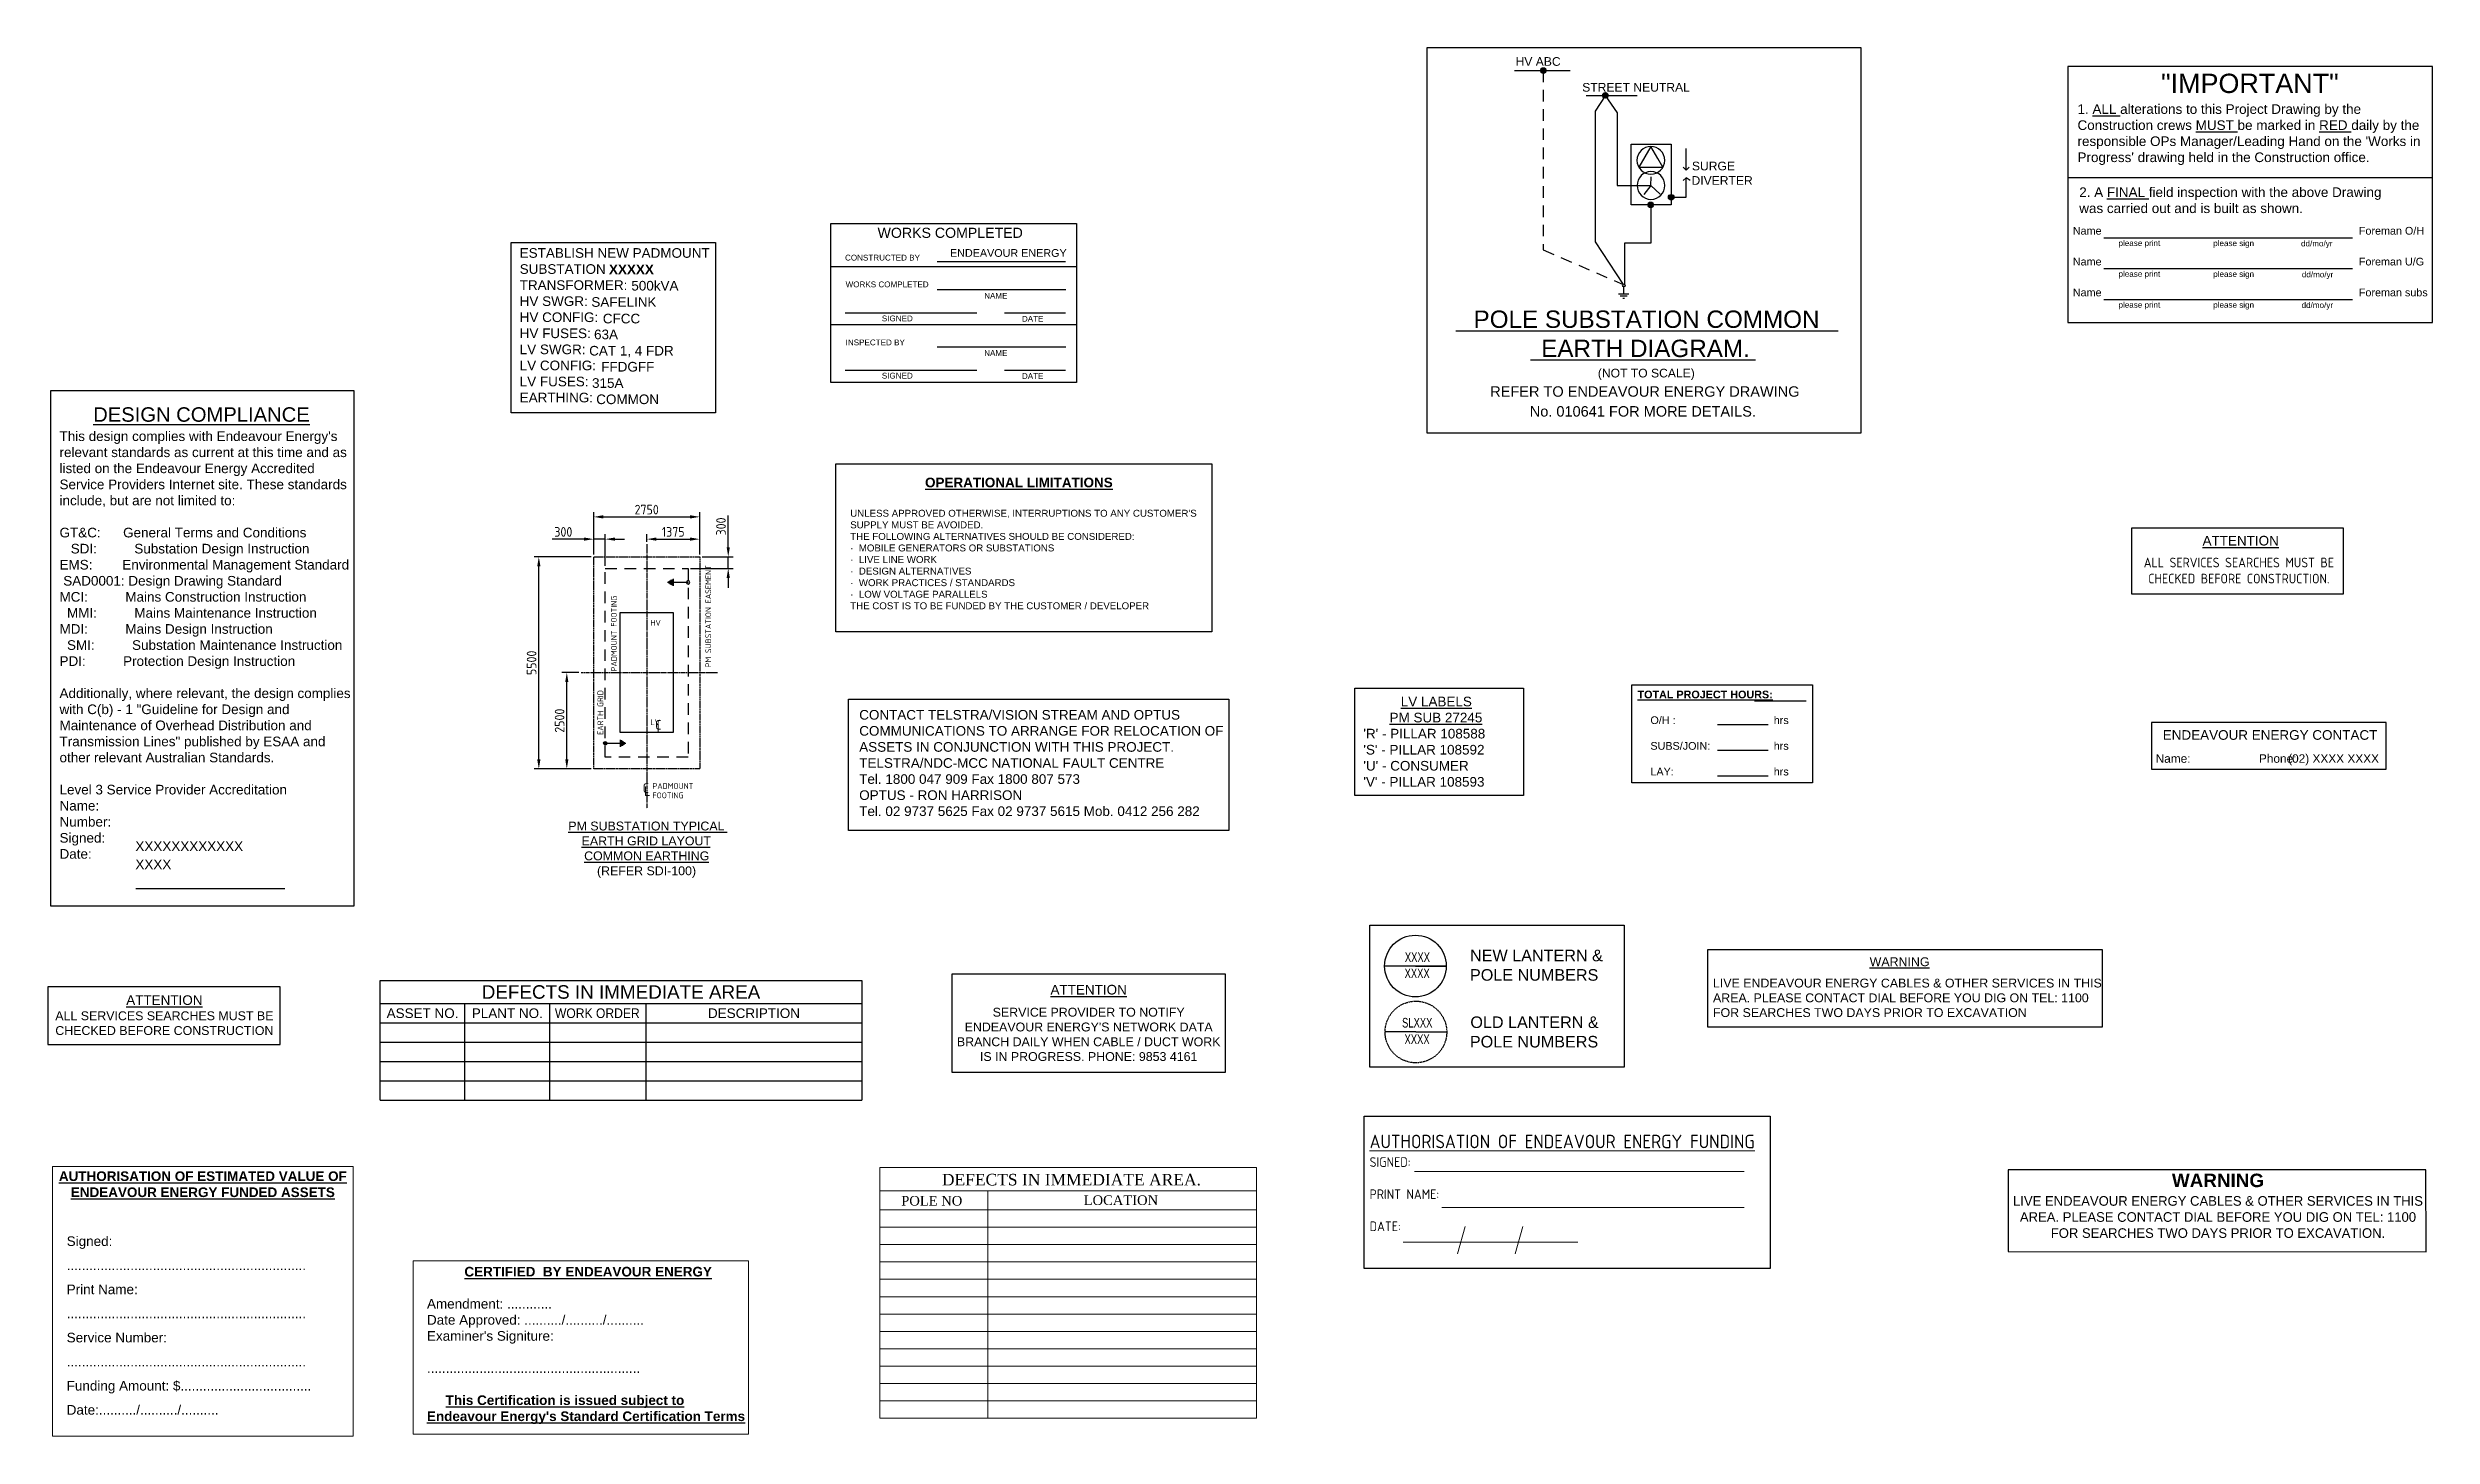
# Model space of a CAD drawing. Header units: metres. Extents: x -162 to 456, y 93 to 454.
import ezdxf
from ezdxf.enums import TextEntityAlignment as Align

# ---------------------------------------------------------------- set-up
doc = ezdxf.new("R2010")
doc.units = ezdxf.units.M
for name, pattern in [('CENTER', [2, 1.25, -0.25, 0.25, -0.25]), ('Dash', [5, 3, -2]), ('DASHED', [0.75, 0.5, -0.25]), ('IECLdasha', [5, 3, -2])]:
    doc.linetypes.add(name, pattern=pattern)
doc.layers.get('0').update_dxf_attribs({"color": 6})
doc.layers.add('Notes', color=7, linetype='Continuous')
doc.styles.add('iecARIAL', font='ARIAL.TTF', dxfattribs={"height": 2})
doc.styles.add('iecARIALBOLD', font='ARIALBD.TTF')
doc.styles.add('iecISOCP', font='isocp.shx')
doc.styles.add('iecNAME', font='TIMES.TTF')
doc.styles.add('ieISOCP', font='isocp.shx')
doc.styles.get("Standard").update_dxf_attribs({"font": 'ARIAL.TTF'})
doc.linetypes.add('IECLNDOT', pattern='A,0,-0.1,[133,ltypeshp.shx,S=0.1,R=0,X=-0.2,Y=0],-3.5', length=3.6)

# ---------------------------------------------------------------- blocks, each defined once
blk = doc.blocks.new('Note_DBYD')
at = {"layer": 'Notes'}
blk.add_lwpolyline([(0, 0), (102.54, 0), (102.54, 20.04), (0, 20.04)], close=True, dxfattribs=at)
at = {"layer": 'Notes', "char_height": 2.3, "attachment_point": 1}
for s, insert, width in [('L{\\fArial|b0|i0|c238|p34;IVE }ENDEAVOUR{\\fArial|b0|i0|c238|p34; ENERGY CABLES & OTHER SERVICES IN THIS AREA. PLEASE CONTACT DIAL BEFORE YOU DIG ON TEL: 1100\\PFOR SEARCHES TWO DAYS PRIOR TO EXCAVATION}', (1.46, 12.55), 100.8281), ('{\\LWARNING}', (42.11, 18.08), 18.6009)]:
    blk.add_mtext(s, dxfattribs=dict(at, insert=insert, width=width))
blk = doc.blocks.new('Note_Defect List')
at = {"layer": 'Notes', "color": 0, "linetype": 'Continuous'}
for p, q in [((0, 31), (124.98, 31)), ((124.98, 31), (124.98, 0)), ((0, 25), (124.98, 25)), ((0, 20), (124.98, 20)), ((0, 15), (124.98, 15)), ((0, 10), (124.98, 10)), ((0, 5), (124.98, 5)), ((0, 0), (124.98, 0))]:
    blk.add_line(p, q, dxfattribs=at)
at = {"layer": 'Notes'}
for p, q in [((0, 0), (0, 31)), ((22, 0), (22, 25)), ((44, 0), (44, 25)), ((69, 0), (69, 25))]:
    blk.add_line(p, q, dxfattribs=at)
at = {"layer": 'Notes', "color": 0, "lineweight": 0}
blk.add_line((58.13, 31), (39.77, 31), dxfattribs=at)
at = {"layer": 'Notes', "color": 0, "linetype": 'Continuous', "attachment_point": 5, "style": 'iecARIAL'}
for s, insert, char_height, width in [('DEFECTS IN IMMEDIATE AREA', (62.49, 28), 3.5, 124.9809), ('ASSET NO.', (11, 22.5), 2.5, 22), ('PLANT NO.', (33, 22.5), 2.5, 22), ('{\\W0.9;WORK ORDER}', (56.34, 22.5), 2.5, 24.676), ('DESCRIPTION', (96.99, 22.5), 2.5, 55.9809)]:
    blk.add_mtext(s, dxfattribs=dict(at, insert=insert, char_height=char_height, width=width))
blk = doc.blocks.new('*U17')
at = {"layer": 'Notes', "linetype": 'Continuous'}
blk.add_lwpolyline([(0, 44.11), (53.03, 44.11), (53.03, 0), (0, 0)], close=True, dxfattribs=at)
at = {"layer": 'Notes', "linetype": 'Continuous', "insert": (2.24, 42.68), "char_height": 2.5, "width": 50.7853, "attachment_point": 1, "style": 'iecARIAL'}
blk.add_mtext('ESTABLISH NEW PADMOUNT SUBSTATION\\PTRANSFORMER: {\\fArial|b1|i0|c0|p34;\\P}HV SWGR: \\PHV CONFIG: \\PHV FUSES: \\PLV SWGR: \\PLV CONFIG: \\PLV FUSES: \\PEARTHING: ', dxfattribs=at)
at = {"layer": 'Notes'}
for tag, p, style in [('SUBNO', (25.4, 35.91), 'iecARIALBOLD'), ('TRF', (31.2, 31.7), 'iecARIAL'), ('HVSWGR', (20.83, 27.46), 'iecARIAL'), ('HVCONFIG', (23.8, 23.16), 'iecARIAL'), ('HVFUSES', (21.53, 19.05), 'iecARIAL'), ('LVSWGR', (20.26, 14.82), 'iecARIAL'), ('LVCONFIG', (23.38, 10.67), 'iecARIAL'), ('LVFUSES', (21, 6.44), 'iecARIAL'), ('EARTHING', (22.09, 2.23), 'iecARIAL')]:
    blk.add_attdef(tag, p, '', height=2.5, dxfattribs=dict(at, style=style))
blk = doc.blocks.new('Note_LV Labels')
at = {"layer": 'Notes', "linetype": 'Continuous'}
blk.add_lwpolyline([(0, 27.84), (43.79, 27.84), (43.79, 0), (0, 0)], close=True, dxfattribs=at)
at = {"layer": 'Notes', "linetype": 'Continuous', "insert": (2.23, 25.6), "char_height": 2.5, "width": 38.9421, "attachment_point": 1, "style": 'iecISOCP'}
blk.add_mtext("{\\fArial|b0|i0|c0|p34;          \\LLV LABELS \\P\\l       \\LPM SUB 27245\\P\\l'R' - PILLAR 108588\\L\\P\\l\\C7;'S' - PILLAR 108592\\P'U' - CONSUMER\\P'V' - PILLAR 108593}", dxfattribs=at)
blk = doc.blocks.new('Note_Lantern_Pole No. Legend')
for p, q in [((19.82, 26.27), (3.82, 26.27)), ((11.82, 26.27), (19.82, 26.27)), ((11.94, 9.16), (3.94, 9.16)), ((11.94, 9.16), (19.94, 9.16))]:
    blk.add_line(p, q)
blk.add_circle((11.82, 26.27), 8)
at = {"linetype": 'DASHED', "lineweight": -2, "ltscale": 0.1}
blk.add_circle((11.94, 9.15), 8, dxfattribs=at)
at = {"layer": 'Notes', "linetype": 'Continuous'}
for p, q in [((0, 36.88), (65.94, 36.88)), ((0, 0), (0, 36.88)), ((65.94, 36.88), (65.94, 0)), ((65.94, 0), (0, 0))]:
    blk.add_line(p, q, dxfattribs=at)
at = {"width": 0.7}
for tag, p in [('CNUMBER', (12.27, 23.12)), ('SNUMBER', (12.33, 27.32))]:
    blk.add_attdef(tag, text='', height=2.5, dxfattribs=at).set_placement(p, align=Align.CENTER)
at = {"layer": 'Notes', "style": 'iecARIAL'}
for s, p in [('NEW LANTERN & ', (25.98, 27.51)), ('POLE NUMBERS', (25.97, 22.46)), ('OLD LANTERN & ', (26.06, 10.19)), ('POLE NUMBERS', (25.94, 5.14))]:
    blk.add_text(s, height=3, dxfattribs=at).set_placement(p)
blk = doc.blocks.new('Note_Notify Integral')
at = {"layer": 'Notes'}
blk.add_lwpolyline([(0, 0), (71, 0), (71, 25.42), (0, 25.42)], close=True, dxfattribs=at)
at = {"layer": 'Notes', "style": 'iecISOCP'}
for s, insert, char_height, width, attachment_point in [('{\\fArial|b0|i0|c0|p34;\\LATTENTION}', (35.5, 22.68), 2.5, 16.7, 2), ("{\\fArial|b0|i0|c0|p34;SERVICE PROVIDER TO NOTIFY ENDEAVOUR ENERGY'S NETWORK DATA BRANCH DAILY WHEN CABLE / DUCT WORK IS IN PROGRESS. PHONE: 9853 4161}", (35.5, 9.82), 2.3, 70.264, 5)]:
    blk.add_mtext(s, dxfattribs=dict(at, insert=insert, char_height=char_height, width=width, attachment_point=attachment_point))
blk = doc.blocks.new('Note_Operational Limitations')
at = {"layer": 'Notes', "linetype": 'Continuous', "lineweight": -3}
blk.add_lwpolyline([(0, 43.53), (97.49, 43.53), (97.49, 0), (0, 0)], close=True, dxfattribs=at)
at = {"layer": 'Notes', "linetype": 'Continuous', "lineweight": -3, "insert": (3.7, 39.97), "char_height": 2.50005, "width": 90.8, "attachment_point": 1}
blk.add_mtext("{\\fArial|b1|i0|c0|p34;                 \\C7;   \\LOPERATIONAL LIMITATIONS\\P\\P\\fArial|b0|i0|c0|p34;\\H0.72x;\\lUNLESS APPROVED OTHERWISE, INTERRUPTIONS TO ANY CUSTOMER'S SUPPLY MUST BE AVOIDED.\\PTHE FOLLOWING ALTERNATIVES SHOULD BE CONSIDERED:\\P·  MOBILE GENERATORS OR SUBSTATIONS\\P·  LIVE LINE WORK\\P·  DESIGN ALTERNATIVES\\P·  WORK PRACTICES / STANDARDS\\P·  LOW VOLTAGE PARALLELS\\PTHE COST IS TO BE FUNDED BY THE CUSTOMER / DEVELOPER}", dxfattribs=at)
blk = doc.blocks.new('Note_PM Earth Grid Layout')
h = blk.add_hatch(color=256)
edge = h.paths.add_edge_path()
edge.add_arc((19.85, 38.97), 0.446, 0, 360)
for p, q in [((10.27, 15.91), (51.44, 15.91)), ((13.73, 12.04), (47.03, 12.04)), ((14.38, 8.17), (46.71, 8.17))]:
    blk.add_line(p, q)
blk.add_circle((19.85, 38.97), 0.446)
at = {"layer": 'Notes'}
for p, q in [((16.85, 88.6), (16.85, 98.97)), ((16.85, 87.98), (16.85, 93.19)), ((19.35, 97.72), (41.85, 97.72)), ((19.85, 84.98), (19.85, 93.19)), ((30.6, 91.22), (30.6, 93.19)), ((44.35, 87.98), (44.35, 98.97)), ((44.35, 87.98), (44.35, 93.19)), ((51.76, 89.85), (51.76, 98.1)), ((16.23, 87.35), (1.37, 87.35)), ((14.35, 91.94), (6.1, 91.94)), ((19.85, 91.94), (16.85, 91.94)), ((22.35, 91.94), (24.85, 91.94)), ((33.1, 91.94), (41.85, 91.94)), ((44.98, 87.35), (53.01, 87.35)), ((51.76, 84.35), (51.76, 87.35)), ((2.62, 34.85), (2.62, 84.85)), ((36.1, 80.88), (36.1, 80.57)), ((36.36, 81.04), (36.36, 80.42)), ((36.63, 81.19), (36.63, 80.26)), ((36.9, 81.35), (36.9, 80.11)), ((37.17, 81.5), (37.17, 79.95)), ((37.44, 81.65), (37.44, 79.8)), ((41.35, 80.73), (37.44, 80.73)), ((41.98, 84.35), (53.01, 84.35)), ((51.76, 81.85), (51.76, 79.35)), ((23.75, 41.75), (23.75, 72.95)), ((23.75, 72.95), (37.45, 72.95)), ((37.45, 72.95), (37.45, 41.75)), ((12.99, 57.35), (8.63, 57.35)), ((9.88, 34.85), (9.88, 54.85)), ((19.85, 38.97), (23.77, 38.97)), ((37.45, 41.75), (23.75, 41.75)), ((23.77, 38.05), (23.77, 39.9)), ((24.04, 38.2), (24.04, 39.75)), ((24.3, 38.36), (24.3, 39.59)), ((24.57, 38.51), (24.57, 39.44)), ((24.84, 38.66), (24.84, 39.28)), ((25.11, 38.82), (25.11, 39.13)), ((15.6, 32.35), (1.37, 32.35)), ((16.23, 32.35), (8.63, 32.35))]:
    blk.add_line(p, q, dxfattribs=at)
at = {"layer": 'Notes', "linetype": 'DASHED', "ltscale": 0.1}
for p, q in [((16.85, 32.35), (16.85, 87.35)), ((16.85, 87.35), (44.35, 87.35)), ((44.35, 87.35), (44.35, 32.35)), ((44.35, 32.35), (16.85, 32.35))]:
    blk.add_line(p, q, dxfattribs=at)
at = {"layer": 'Notes', "linetype": 'CENTER', "ltscale": 0.1}
for p, q in [((30.6, 90.6), (30.6, 22.16)), ((13.61, 57.35), (48.99, 57.35))]:
    blk.add_line(p, q, dxfattribs=at)
at = {"layer": 'Notes', "linetype": 'IECLdasha'}
for p, q in [((19.85, 35.35), (19.85, 84.35)), ((19.85, 84.35), (41.35, 84.35)), ((41.35, 84.35), (41.35, 35.35)), ((41.35, 35.35), (19.85, 35.35))]:
    blk.add_line(p, q, dxfattribs=at)
at = {"layer": 'Notes'}
for start, end in [(0, 180), (180, 0)]:
    blk.add_arc((41.35, 80.73), 0.446, start, end, dxfattribs=at)
for points in [[(19.35, 98.14), (19.35, 97.3), (16.85, 97.72)], [(41.85, 98.14), (41.85, 97.3), (44.35, 97.72)], [(2.2, 84.85), (3.04, 84.85), (2.62, 87.35)], [(14.35, 92.36), (14.35, 91.53), (16.85, 91.94)], [(22.35, 92.36), (22.35, 91.53), (19.85, 91.94)], [(33.1, 92.36), (33.1, 91.53), (30.6, 91.94)], [(41.85, 92.36), (41.85, 91.53), (44.35, 91.94)], [(51.34, 89.85), (52.18, 89.85), (51.76, 87.35)], [(51.34, 81.85), (52.18, 81.85), (51.76, 84.35)], [(9.47, 54.85), (10.3, 54.85), (9.88, 57.35)], [(2.2, 34.85), (3.04, 34.85), (2.62, 32.35)], [(9.47, 34.85), (10.3, 34.85), (9.88, 32.35)]]:
    blk.add_solid(points, dxfattribs=at)
at = {"layer": 'Notes', "style": 'ieISOCP'}
for s, p in [('PM SUBSTATION EASEMENT', (47.33, 58.66)), ('PADMOUNT FOOTING', (22.86, 57.65)), ('EARTH GRID', (19.34, 41.16))]:
    blk.add_text(s, height=1.5, rotation=90, dxfattribs=at).set_placement(p)
for s, height, p in [('HV', 1.5, (31.57, 69.46)), ('LV', 1.5, (31.57, 43.69)), ('C', 2.5, (32.82, 42.51)), ('L', 2.5, (33.2, 41.7)), ('C', 2.5, (29.57, 26.12)), ('L', 2.5, (29.96, 25.31)), ('PADMOUNT', 1.5, (32.11, 27.15)), ('FOOTING', 1.5, (32.11, 24.72))]:
    blk.add_text(s, height=height, dxfattribs=at).set_placement(p)
at = {"layer": 'Notes'}
for s, p in [('PM SUBSTATION TYPICAL ', (10.27, 16.37)), ('EARTH GRID LAYOUT', (13.73, 12.5)), ('COMMON EARTHING', (14.38, 8.63)), ('(REFER SDI-100)', (17.71, 4.75))]:
    blk.add_text(s, height=2.3, dxfattribs=at).set_placement(p)
at = {"layer": 'Notes', "char_height": 2.5, "attachment_point": 5, "style": 'ieISOCP'}
for s, insert in [('2750', (30.6, 99.6)), ('300', (8.98, 93.82)), ('1375', (37.48, 93.82))]:
    blk.add_mtext(s, dxfattribs=dict(at, insert=insert))
at = {"layer": 'Notes', "char_height": 2.5, "attachment_point": 5, "rotation": 90, "style": 'ieISOCP'}
for s, insert in [('300', (49.88, 95.23)), ('5500', (0.74, 59.85)), ('2500', (8.01, 44.85))]:
    blk.add_mtext(s, dxfattribs=dict(at, insert=insert))
blk = doc.blocks.new('Note_Project Hours')
at = {"layer": 'Notes'}
blk.add_lwpolyline([(0, 25.42), (46.86, 25.42), (46.86, 0), (0, 0)], close=True, dxfattribs=at)
for points in [[(31.87, 21.27), (45.21, 21.27)], [(22.27, 15.15), (35.41, 15.15)], [(22.27, 8.46), (35.41, 8.46)], [(22.27, 1.78), (35.41, 1.78)]]:
    blk.add_lwpolyline(points, dxfattribs=at)
at = {"layer": 'Notes', "insert": (-3.17, 23.9), "char_height": 2, "width": 55.0391, "attachment_point": 1}
blk.add_mtext('{\\fArial|b1|i0|c238|p34;      \\LTOTAL PROJECT HOURS:\\P\\P\\fArial|b0|i0|c238|p34;\\l^IO/H :^I^I^I^Ihrs\\P\\P^ISUBS/JOIN:^I^I^Ihrs\\P\\P\\pi-4,l6,t6;^I^ILAY:   ^I^I^Ihrs}', dxfattribs=at)
blk = doc.blocks.new('Note_Services Searches')
at = {"layer": 'Notes'}
blk.add_lwpolyline([(0, 0), (60.33, 0), (60.33, 15.02), (0, 15.02)], close=True, dxfattribs=at)
at = {"layer": 'Notes', "insert": (30.27, 7.63), "char_height": 2.3, "width": 62.8509, "attachment_point": 5}
blk.add_mtext('{\\fArial|b0|i0|c238|p34;\\H1.087x;\\LATTENTION\\H0.92x;\\P\\lALL SERVICES SEARCHES MUST BE\\PCHECKED BEFORE CONSTRUCTION}', dxfattribs=at)
blk = doc.blocks.new('Note_Telstra_Optus Contact')
at = {"layer": 'Notes'}
blk.add_lwpolyline([(0, 34.08), (98.63, 34.08), (98.63, 0), (0, 0)], close=True, dxfattribs=at)
at = {"layer": 'Notes', "insert": (2.76, 31.29), "char_height": 2.5, "width": 94.8158, "attachment_point": 1}
blk.add_mtext('{\\fArial|b0|i0|c238|p34;CONTACT TELSTRA/VISION STREAM AND OPTUS\\PCOMMUNICATIONS TO ARRANGE FOR RELOCATION OF\\PASSETS IN CONJUNCTION WITH THIS PROJECT.\\PTELSTRA/NDC-MCC NATIONAL FAULT CENTRE\\PTel. 1800 047 909 Fax 1800 807 573\\POPTUS - RON HARRISON\\PTel. 02 9737 5625 Fax 02 9737 5615 Mob. 0412 256 282}', dxfattribs=at)
blk = doc.blocks.new('Note_Works Completed')
at = {"layer": 'Notes'}
blk.add_lwpolyline([(0, 41.24), (63.69, 41.24), (63.69, 0), (0, 0)], close=True, dxfattribs=at)
at = {"layer": 'Notes', "linetype": 'Continuous', "ltscale": 0.6}
for points in [[(27.6, 31.43), (60.89, 31.43)], [(60.97, 24), (27.6, 24)], [(37.83, 18), (3.66, 18)], [(60.89, 18), (45.03, 18)], [(60.97, 9.15), (27.6, 9.15)], [(37.83, 3.15), (3.66, 3.15)], [(60.89, 3.15), (45.03, 3.15)]]:
    blk.add_lwpolyline(points, dxfattribs=at)
at = {"layer": 'Notes'}
for points in [[(63.69, 30), (-0.01, 30)], [(63.69, 15), (-0.01, 15)]]:
    blk.add_lwpolyline(points, dxfattribs=at)
at = {"layer": 'Notes', "lineweight": 15, "style": 'iecARIAL'}
blk.add_text('WORKS COMPLETED', height=2.625, dxfattribs=at).set_placement((12.1, 37.52))
at = {"layer": 'Notes', "style": 'iecARIAL'}
for s, height, p in [('CONSTRUCTED BY', 1.5, (3.66, 31.64)), ('ENDEAVOUR ENERGY', 2, (30.89, 32.6)), ('WORKS COMPLETED', 1.5, (3.82, 24.7)), ('NAME', 1.5, (39.76, 21.75)), ('SIGNED', 1.5, (13.21, 15.87)), ('DATE', 1.5, (49.55, 15.78)), ('INSPECTED BY', 1.5, (3.82, 9.65)), ('NAME', 1.5, (39.76, 6.9)), ('SIGNED', 1.5, (13.21, 1.02)), ('DATE', 1.5, (49.55, 0.93))]:
    blk.add_text(s, height=height, dxfattribs=at).set_placement(p)
blk = doc.blocks.new('Note_AuthofFunding')
at = {"lineweight": 5}
for p, q in [((0, 0), (0, 70)), ((0, 70), (78, 70)), ((78, 70), (78, 0)), ((78, 0), (0, 0))]:
    blk.add_line(p, q, dxfattribs=at)
at = {"insert": (39, 68.73), "char_height": 2.5, "width": 78, "attachment_point": 2}
blk.add_mtext('{\\fArial|b1|i0|c0|p34;\\LAUTHORISATION OF ESTIMATED VALUE OF ENDEAVOUR ENERGY FUNDED ASSETS}', dxfattribs=at)
at = {"insert": (3.68, 51.87), "char_height": 2.5, "width": 78, "attachment_point": 1, "line_spacing_factor": 1.5}
blk.add_mtext('{\\fArial|b0|i0|c0|p34;Signed:\\P................................................................\\PPrint Name:\\P................................................................\\PService Number:\\P................................................................\\PFunding Amount: $...................................\\PDate:........../........../..........}', dxfattribs=at)
blk = doc.blocks.new('Note_CertStick')
at = {"lineweight": 5}
for p, q in [((0, 0), (0, 45)), ((0, 45), (87, 45)), ((87, 45), (87, 0)), ((87, 0), (0, 0))]:
    blk.add_line(p, q, dxfattribs=at)
at = {"insert": (-0.29, 23.01), "char_height": 2.5, "width": 88.1416, "attachment_point": 4}
blk.add_mtext("     {\\fArial|b1|i0|c0|p34;         \\LCERTIFIED  BY ENDEAVOUR ENERGY\\P\\P\\l    }Amendment: ............            \\P    Date Approved: ........../........../..........\\P    Examiner's Signiture:\\P\\P    .........................................................\\P\\P         {\\fArial|b1|i0|c0|p34;\\LThis Certification is issued subject to} \\P    {\\fArial|b1|i0|c0|p34;\\LEndeavour Energy's Standard Certification Terms}", dxfattribs=at)
blk = doc.blocks.new('Note_defectlist')
at = {"lineweight": 0}
for p, q in [((0, 65), (97.7, 65)), ((0, 65), (0, 0)), ((97.7, 0), (97.7, 65)), ((0, 59), (97.7, 59)), ((27.96, 59), (27.96, 0)), ((0, 54), (97.7, 54)), ((0, 49.5), (97.7, 49.5)), ((0, 45), (97.7, 45)), ((0, 40.5), (97.7, 40.5)), ((0, 36), (97.7, 36)), ((0, 31.5), (97.7, 31.5)), ((0, 27), (97.7, 27)), ((0, 22.5), (97.7, 22.5)), ((0, 18), (97.7, 18)), ((0, 13.5), (97.7, 13.5)), ((0, 9), (97.7, 9)), ((0, 4.5), (97.7, 4.5)), ((0, 0), (97.7, 0))]:
    blk.add_line(p, q, dxfattribs=at)
at = {"lineweight": 0, "style": 'iecNAME'}
for s, height, p in [('DEFECTS IN IMMEDIATE AREA.', 3, (16.06, 60.36)), ('POLE NO', 2.5, (5.51, 55.13)), ('LOCATION', 2.5, (52.85, 55.28))]:
    blk.add_text(s, height=height, dxfattribs=at).set_placement(p)
at = {"style": 'iecISOCP'}
for tag, p in [('POLE1', (8.21, 50.5)), ('LOCATION1', (35.72, 50.5)), ('POLE2', (8.21, 46)), ('POLE3', (8.21, 41.5)), ('LOCATION2', (35.72, 46)), ('LOCATION3', (35.72, 41.5)), ('POLE4', (8.21, 37)), ('LOCATION4', (35.72, 37)), ('POLE5', (8.21, 32.5)), ('LOCATION5', (35.72, 32.5)), ('POLE6', (8.21, 28)), ('POLE7', (8.21, 23.5)), ('LOCATION6', (35.72, 28)), ('LOCATION7', (35.72, 23.5)), ('POLE8', (8.21, 19)), ('LOCATION8', (35.72, 19)), ('POLE9', (8.21, 14.5)), ('POLE10', (8.21, 10)), ('LOCATION9', (35.72, 14.5)), ('LOCATION10', (35.72, 10)), ('POLE11', (8.21, 5.5)), ('LOCATION11', (35.72, 5.5)), ('POLE12', (8.21, 1)), ('LOCATION12', (35.72, 1))]:
    blk.add_attdef(tag, p, '', height=2.5, dxfattribs=at)
blk = doc.blocks.new('Note_IE_Funding_Auth')
at = {"linetype": 'IECLNDOT', "lineweight": 0}
for p, q in [((13.02, 25.16), (98.51, 25.16)), ((20.14, 15.81), (98.51, 15.81)), ((10.07, 6.85), (25.24, 6.85)), ((25.04, 6.85), (40.2, 6.85)), ((40.2, 6.85), (55.37, 6.85))]:
    blk.add_line(p, q, dxfattribs=at)
at = {"linetype": 'Continuous', "lineweight": 0}
for p, q in [((26.18, 10.87), (24.16, 3.76)), ((41.14, 10.87), (39.13, 3.76))]:
    blk.add_line(p, q, dxfattribs=at)
blk.add_lwpolyline([(0, 39.51), (105.26, 39.51), (105.26, 0), (0, 0)], close=True)
at = {"lineweight": 0, "insert": (1.38, 34.69), "char_height": 3.5, "width": 102.7913, "attachment_point": 1, "style": 'iecISOCP'}
blk.add_mtext('{\\L\\C2;AUTHORISATION OF ENDEAVOUR ENERGY FUNDING\\P\\H0.7143x;\\l\\C7;SIGNED:\\P\\PPRINT NAME:\\P\\PDATE:}', dxfattribs=at)
blk = doc.blocks.new('Note_Pole Sub Common Earth Diagram')
h = blk.add_hatch(color=256)
edge = h.paths.add_edge_path()
edge.add_arc((30.22, 94.03), 0.72, 0, 360)
h = blk.add_hatch(color=256)
edge = h.paths.add_edge_path()
edge.add_arc((46.32, 87.58), 0.72, 0, 360)
h = blk.add_hatch(color=256)
edge = h.paths.add_edge_path()
edge.add_arc((63.38, 61.15), 0.72, 0, 360)
h = blk.add_hatch(color=256)
edge = h.paths.add_edge_path()
edge.add_arc((58.07, 59.2), 0.72, 0, 360)
for p, q in [((59.96, 71.14), (59.96, 71.14, 0)), ((51.1, 36.08), (51.1, 37.92)), ((49.75, 36.08), (52.45, 36.08)), ((50.2, 35.54), (52, 35.54)), ((50.87, 35), (51.32, 35))]:
    blk.add_line(p, q)
blk.add_lwpolyline([(54.52, 70.73, 1), (61.72, 70.73, 1)], format="xyb", close=True)
blk.add_lwpolyline([(59.94, 71.17), (58.12, 74.33), (55, 68.93), (61.23, 68.93)], close=True)
for centre in [(30.22, 94.03), (46.32, 87.58), (63.38, 61.15), (58.07, 59.2)]:
    blk.add_circle(centre, 0.72)
at = {"layer": 'Notes'}
for p, q in [((112.66, 99.95), (0, 99.95)), ((0, 99.95), (0, 0)), ((112.66, 0), (112.66, 99.95)), ((0, 0), (112.66, 0))]:
    blk.add_line(p, q, dxfattribs=at)
at = {"layer": 'Notes', "linetype": 'Continuous'}
for p, q in [((22.76, 94.04), (37.19, 94.04)), ((41.33, 87.52), (54.54, 87.52)), ((46.3, 87.48), (43.67, 83.51)), ((46.3, 87.57), (49.4, 83.07)), ((43.67, 83.51), (43.7, 49.58)), ((49.4, 83.07), (49.4, 64.18)), ((53.02, 74.91), (63.4, 74.91)), ((53.02, 59.23), (53.02, 74.91)), ((63.4, 74.91), (63.4, 59.23)), ((67.29, 68.14), (66.49, 68.92)), ((67.29, 68.14), (67.29, 73.82)), ((68.1, 68.97), (67.29, 68.14)), ((49.4, 64.18), (58.19, 64.18)), ((58.16, 64.21), (56.26, 61.88)), ((58.16, 64.21), (58.2, 66.49)), ((58.16, 64.21), (60.55, 61.96)), ((67.32, 66.15), (66.53, 65.48)), ((67.32, 61.17), (67.32, 66.15)), ((68.32, 65.48), (67.32, 66.15)), ((63.4, 59.23), (53.02, 59.23)), ((58.11, 59.22), (58.11, 49.21)), ((63.39, 61.17), (67.32, 61.17)), ((43.7, 49.58), (50.97, 38.52)), ((51.27, 49.21), (51.26, 38.5)), ((58.11, 49.21), (51.27, 49.21)), ((7.56, 26.48), (106.69, 26.48)), ((26.92, 19.01), (85.28, 19.01))]:
    blk.add_line(p, q, dxfattribs=at)
at = {"layer": 'Notes', "linetype": 'Dash'}
for p, q in [((30.22, 94.02), (30.22, 47.5)), ((30.22, 47.5), (50.97, 38.52))]:
    blk.add_line(p, q, dxfattribs=at)
at = {"layer": 'Notes', "linetype": 'Continuous'}
blk.add_circle((51.12, 38.23), 0.313, dxfattribs=at)
at = {"layer": 'Notes'}
for start, end in [(0, 180), (180, 0)]:
    blk.add_arc((58.16, 64.21), 3.6, start, end, dxfattribs=at)
at = {"flags": 1}
for p in [(29.79, 93), (45.89, 86.55), (57.64, 58.17), (62.95, 60.12)]:
    blk.add_attdef('LANTNUMBER', p, '', height=0.144, dxfattribs=at)
at = {"layer": 'Notes'}
for s, height, p in [('HV ABC', 2.25, (23.02, 95.25)), ('STREET NEUTRAL', 2.25, (40.31, 88.55)), ('SURGE', 2.25, (68.77, 68.13)), ('DIVERTER', 2.25, (68.67, 64.38)), ('POLE SUBSTATION COMMON ', 4.5, (12.12, 27.27)), ('EARTH DIAGRAM.', 4.5, (29.67, 19.7)), ('(NOT TO SCALE)', 2.25, (44.37, 14.41))]:
    blk.add_text(s, height=height, dxfattribs=at).set_placement(p)
for s, p in [('REFER TO ENDEAVOUR ENERGY DRAWING', (56.57, 9.41)), ('No. 010641 FOR MORE DETAILS. ', (56.57, 4.26))]:
    blk.add_text(s, height=2.7, dxfattribs=at).set_placement(p, align=Align.CENTER)
blk = doc.blocks.new('Note_Alterations')
blk.add_line((0, 37.62), (94.54, 37.62))
blk.add_lwpolyline([(0, 0), (94.54, 0), (94.54, 66.44), (0, 66.44)], close=True)
at = {"color": 1}
for points in [[(9.34, 22), (73.85, 22)], [(9.34, 14), (73.85, 14)], [(9.34, 6), (73.85, 6)]]:
    blk.add_lwpolyline(points, dxfattribs=at)
at = {"style": 'iecARIAL'}
for s, height, p in [('Name', 2, (1.27, 22.81)), ('Foreman O/H', 2, (75.48, 22.81)), ('please print', 1.5, (13.12, 19.86)), ('please sign', 1.5, (37.69, 19.83)), ('dd/mo/yr', 1.5, (60.48, 19.76)), ('Name', 2, (1.27, 14.81)), ('please print', 1.5, (13.12, 11.86)), ('please sign', 1.5, (37.69, 11.83)), ('dd/mo/yr', 1.5, (60.69, 11.73)), ('Foreman U/G', 2, (75.48, 14.81)), ('Name', 2, (1.27, 6.81)), ('Foreman subs', 2, (75.48, 6.81)), ('please print', 1.5, (13.12, 3.86)), ('please sign', 1.5, (37.69, 3.83)), ('dd/mo/yr', 1.5, (60.62, 3.78))]:
    blk.add_text(s, height=height, dxfattribs=at).set_placement(p)
at = {"color": 2, "insert": (47.2, 62.02), "char_height": 5, "width": 40.3796, "attachment_point": 5, "style": 'iecARIAL'}
blk.add_mtext('"IMPORTANT"', dxfattribs=at)
at = {"char_height": 2.5, "style": 'iecARIAL'}
for s, insert, width, attachment_point in [("1. {\\LALL} alterations to this Project Drawing by the Construction crews {\\LMUST} be marked in {\\LRED} daily by the responsible OPs Manager/Leading Hand on the 'Works in Progress' drawing held in the Construction office.", (2.48, 56.63), 89.2844, 1), ('2. A {\\LFINAL} field inspection with the above Drawing was carried out and is built as shown. ', (2.93, 28.37), 84.7749, 7)]:
    blk.add_mtext(s, dxfattribs=dict(at, insert=insert, width=width, attachment_point=attachment_point))
blk = doc.blocks.new('Note_Attention')
at = {"layer": 'Notes', "color": 7}
blk.add_lwpolyline([(0, 0), (55, 0), (55, 17), (0, 17)], close=True, dxfattribs=at)
at = {"layer": 'Notes', "color": 7, "char_height": 2.5, "style": 'iecISOCP'}
for s, insert, width, attachment_point in [('{\\fArial|b0|i0|c0|p34;\\LATTENTION}', (28.29, 15), 20.8, 2), ('{\\C7;ALL SERVICES SEARCHES MUST BE CHECKED BEFORE CONSTRUCTION.}', (27.82, 6), 53, 5)]:
    blk.add_mtext(s, dxfattribs=dict(at, insert=insert, width=width, attachment_point=attachment_point))
blk = doc.blocks.new('Note_IE Contact')
at = {"linetype": 'ByBlock'}
blk.add_lwpolyline([(0, 0), (60.86, 0), (60.86, 12.14), (0, 12.14)], close=True, dxfattribs=at)
at = {"linetype": 'ByBlock', "style": 'iecARIAL'}
for s, p in [('Name:', (1.06, 1.66)), ('Phone:', (27.85, 1.66))]:
    blk.add_text(s, height=2.2, dxfattribs=at).set_placement(p)
at = {"linetype": 'ByBlock', "insert": (30.74, 8.85), "char_height": 2.5, "width": 58.5524, "attachment_point": 5, "style": 'iecARIAL'}
blk.add_mtext('ENDEAVOUR ENERGY CONTACT', dxfattribs=at)
at = {"linetype": 'ByBlock', "style": 'iecARIAL'}
blk.add_attdef('%%UXXXXXXX', (9.73, 1.66), '', height=2.2, dxfattribs=at)
blk.add_attdef('PHONE', text='', height=2.2, dxfattribs=at).set_placement((59, 1.66), align=Align.RIGHT)
blk = doc.blocks.new('Note_Warning')
at = {"layer": 'Notes', "color": 0, "linetype": 'Continuous'}
blk.add_lwpolyline([(0, 0), (108.42, -0.04), (108.37, 21.2), (0.02, 21.22)], close=True, dxfattribs=at)
at = {"layer": 'Notes', "color": 0, "linetype": 'Continuous', "insert": (54.44, 20.23), "char_height": 3.5, "width": 107.0801, "attachment_point": 2, "style": 'iecISOCP'}
blk.add_mtext('{\\fArial|b1|i0|c0|p34;WARNING\\P\\fArial|b0|i0|c0|p34;\\H0.7143x;\\W0.97;LIVE ENDEAVOUR ENERGY CABLES & OTHER SERVICES IN THIS AREA. PLEASE CONTACT DIAL BEFORE YOU DIG ON TEL: 1100 FOR SEARCHES TWO DAYS PRIOR TO EXCAVATION.}', dxfattribs=at)
blk = doc.blocks.new('Note_Design Compliance')
blk.add_line((22.17, 4.5), (60.82, 4.5))
blk.add_lwpolyline([(0, 0), (78.78, 0), (78.78, 133.61), (0, 133.61)], close=True)
at = {"insert": (2.34, 129.33), "char_height": 3.75, "width": 75.4353, "attachment_point": 1}
blk.add_mtext('      {\\LDESIGN COMPLIANCE\\P\\H0.6667x;\\lThis design complies with Endeavour Energy\'s relevant standards as current at this time and as listed on the Endeavour Energy Accredited Service Providers Internet site. These standards include, but are not limited to:\\P\\PGT&C:      General Terms and Conditions               SDI:          Substation Design Instruction\\PEMS:        Environmental Management Standard  SAD0001: Design Drawing Standard\\PMCI:          Mains Construction Instruction              MMI:          Mains Maintenance Instruction\\PMDI:          Mains Design Instruction                       SMI:          Substation Maintenance Instruction\\PPDI:          Protection Design Instruction\\P\\PAdditionally, where relevant, the design complies with C(b) - 1 "Guideline for Design and Maintenance of Overhead Distribution and Transmission Lines" published by ESAA and other relevant Australian Standards. \\P\\PLevel 3 Service Provider Accreditation\\PName:\\PNumber: \\PSigned:\\PDate:}', dxfattribs=at)
at = {"style": 'iecARIAL'}
for tag, p in [('PNAME', (22.02, 14.22)), ('PNUMBER', (22.02, 9.5))]:
    blk.add_attdef(tag, p, '', height=2.5, dxfattribs=at)

msp = doc.modelspace()

# ---------------------------------------------------------------- block references
for name, p in [('Note_Alterations', (361.76, 382.27)), ('Note_Works Completed', (40.83, 366.72)), ('Note_Operational Limitations', (42.14, 302.06)), ('Note_PM Earth Grid Layout', (-37.57, 234.14)), ('Note_Attention', (378.29, 311.93)), ('Note_LV Labels', (176.74, 259.61)), ('Note_Project Hours', (248.61, 262.88)), ('Note_Telstra_Optus Contact', (45.41, 250.47)), ('Note_DBYD', (268.21, 199.52)), ('Note_Defect List', (-76.12, 180.58)), ('Note_Notify Integral', (72.2, 187.77)), ('Note_Services Searches', (-162.37, 194.95)), ('Note_IE_Funding_Auth', (179.21, 136.88)), ('Note_AuthofFunding', (-161.12, 93.34)), ('Note_defectlist', (53.56, 98.06)), ('Note_Warning', (346.25, 141.25)), ('Note_CertStick', (-67.56, 93.9))]:
    msp.add_blockref(name, p)
ref = msp.add_blockref('*U17', (-42.15, 358.89))
ref.add_attrib('SUBNO', 'XXXXX', (-16.75, 394.8), dxfattribs={"layer": 'Notes', "height": 2.5, "style": 'iecARIALBOLD'})
ref.add_attrib('TRF', '500kVA', (-10.95, 390.58), dxfattribs={"layer": 'Notes', "height": 2.5, "style": 'iecARIAL'})
ref.add_attrib('HVSWGR', 'SAFELINK', (-21.32, 386.35), dxfattribs={"layer": 'Notes', "height": 2.5, "style": 'iecARIAL'})
ref.add_attrib('HVCODING', 'CFCC', (-18.35, 382.05), dxfattribs={"layer": 'Notes', "height": 2.5, "style": 'iecARIAL'})
ref.add_attrib('HVFUSES', '63A', (-20.62, 377.94), dxfattribs={"layer": 'Notes', "height": 2.5, "style": 'iecARIAL'})
ref.add_attrib('LVSWGR', 'CAT 1, 4 FDR', (-21.89, 373.71), dxfattribs={"layer": 'Notes', "height": 2.5, "style": 'iecARIAL'})
ref.add_attrib('LVCODING', 'FFDGFF', (-18.76, 369.56), dxfattribs={"layer": 'Notes', "height": 2.5, "style": 'iecARIAL'})
ref.add_attrib('LVFUSES', '315A', (-21.15, 365.33), dxfattribs={"layer": 'Notes', "height": 2.5, "style": 'iecARIAL'})
ref.add_attrib('EARTHING', 'COMMON ', (-20.06, 361.11), dxfattribs={"layer": 'Notes', "height": 2.5, "style": 'iecARIAL'})
msp.add_blockref('Note_IE Contact', (383.46, 266.41)).add_auto_attribs({'PHONE': '(02) XXXX XXXX'})
ref = msp.add_blockref('Note_Lantern_Pole No. Legend', (180.66, 189.07))
ref.add_attrib('SNUMBER', 'XXXX', dxfattribs={"height": 2.5, "width": 0.7}).set_placement((192.99, 216.39), align=Align.CENTER)
ref.add_attrib('CNUMBER', 'XXXX', dxfattribs={"height": 2.5, "width": 0.7}).set_placement((192.92, 212.19), align=Align.CENTER)
ref.add_attrib('SNUMBER', 'SLXXX', dxfattribs={"height": 2.5, "width": 0.7}).set_placement((192.94, 199.38), align=Align.CENTER)
ref.add_attrib('CNUMBER', 'XXXX', dxfattribs={"height": 2.5, "width": 0.7}).set_placement((192.9, 195.08), align=Align.CENTER)
at = {"layer": 'Notes', "color": 7}
msp.add_blockref('Note_Pole Sub Common Earth Diagram', (195.43, 353.62), dxfattribs=at)
msp.add_blockref('Note_Design Compliance', (-161.64, 230.96), dxfattribs=at).add_auto_attribs({'PNAME': 'XXXXXXXXXXXX', 'PNUMBER': 'XXXX'})

doc.saveas('drawing.dxf')
